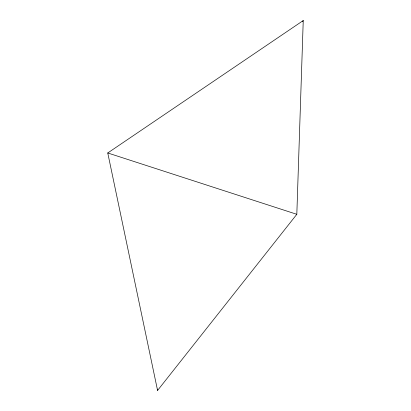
<?xml version="1.0" encoding="UTF-8"?>
<svg xmlns="http://www.w3.org/2000/svg" width="411" height="411" viewBox="0 0 411 411"><rect width="100%" height="100%" fill="white"/><g stroke="black" fill="none" stroke-linecap="round" stroke-linejoin="round"><path stroke-width="0.62" d="M157.572 390.45L107.754 152.969L303.246 20.55L296.819 214.301L157.572 390.45L157.613 389.166M302.45 21.557L303.246 20.55M107.754 152.969L296.819 214.301"/></g></svg>
